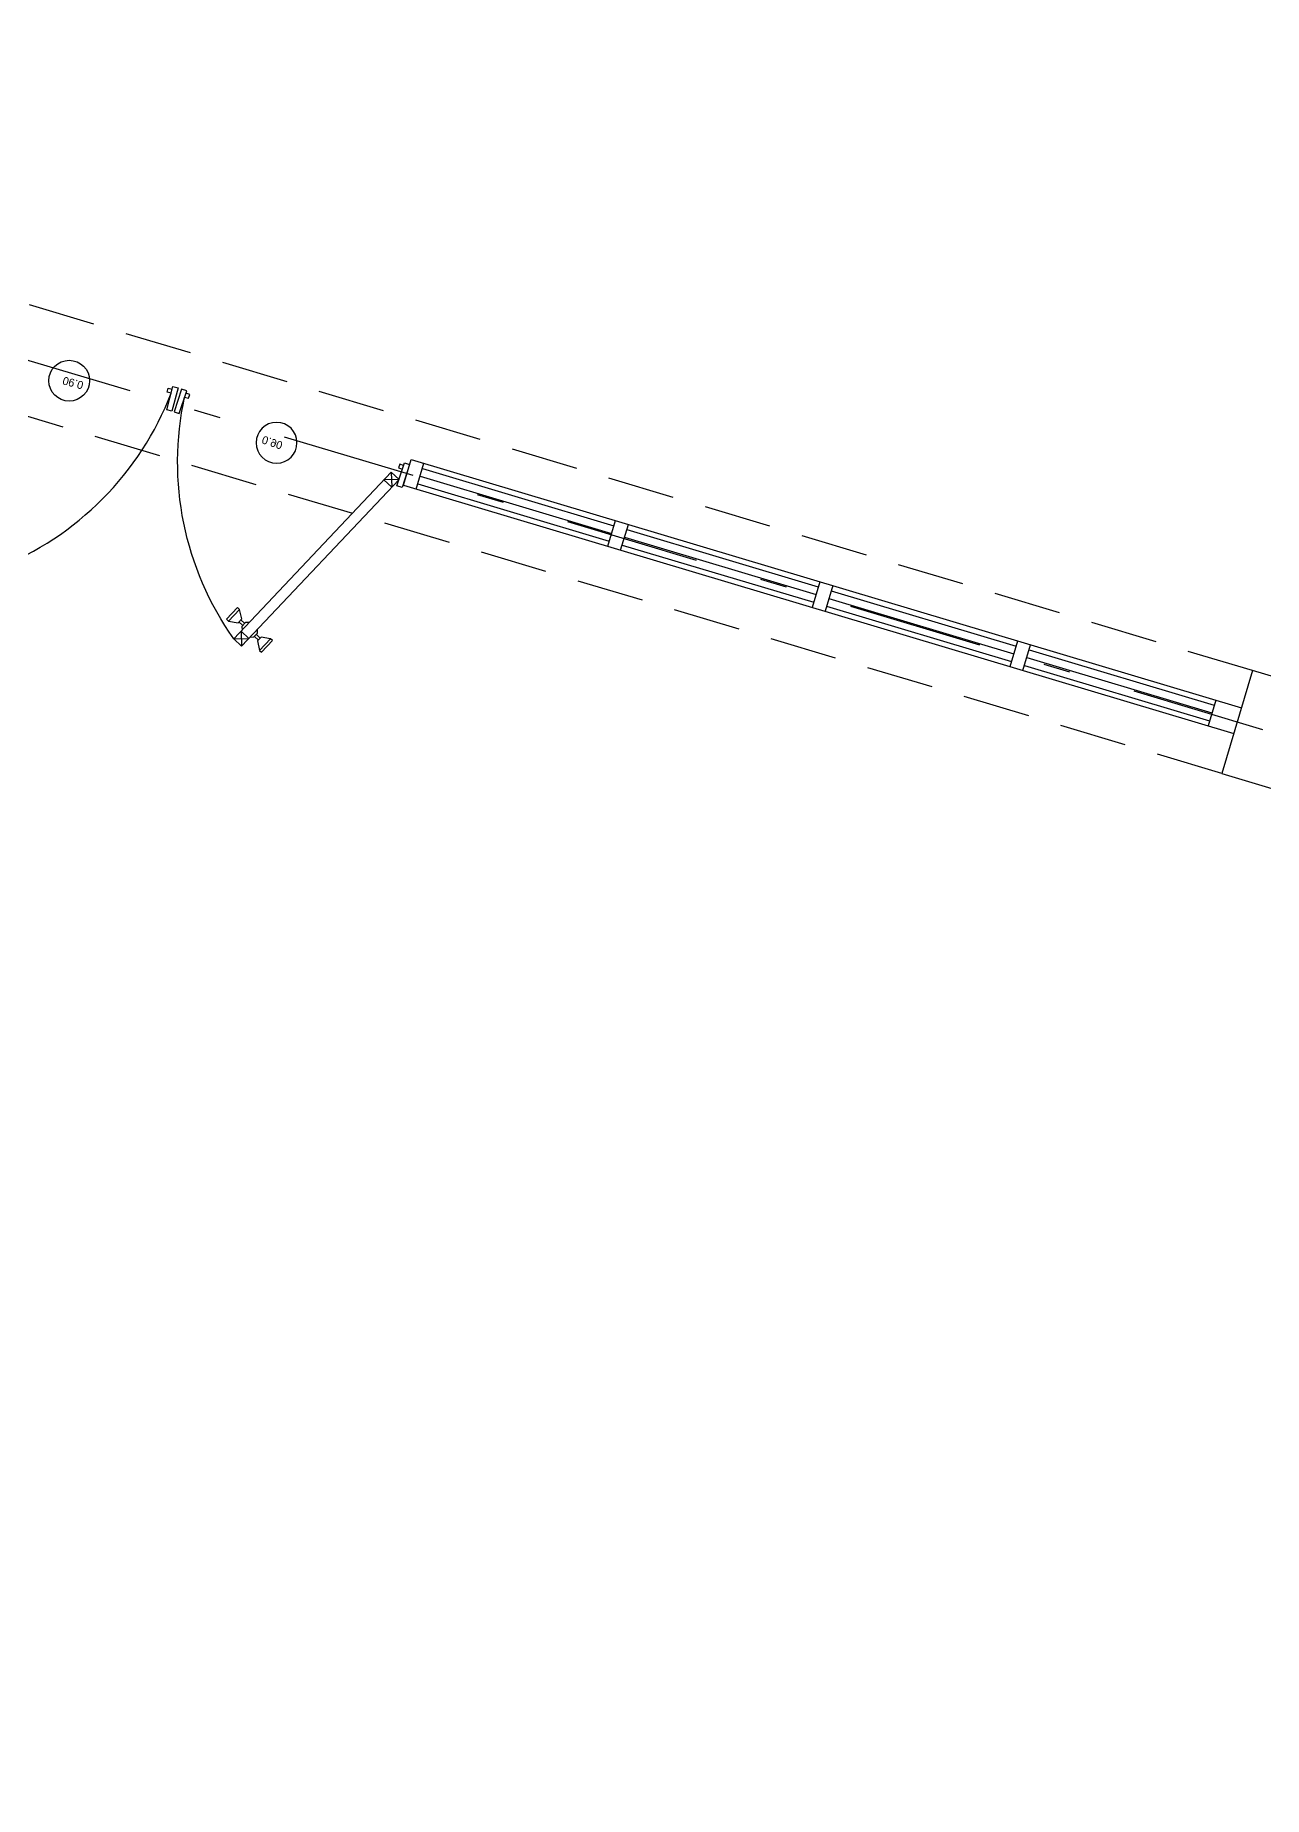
# Model space of a CAD drawing. Header units: millimetres. Extents: x 99 to 472, y 49 to 338.
# Drawn here: x 283.82 to 288.39, y 144.99 to 151.55 of the extents above; entities that cross this region are included whole.
import ezdxf

# ---------------------------------------------------------------- set-up
doc = ezdxf.new("R2010")
doc.units = ezdxf.units.MM
doc.linetypes.add('DASHDOT', pattern=[1, 0.5, -0.25, 0, -0.25])
doc.linetypes.add('HIDDEN', pattern=[0.375, 0.25, -0.125])
for name, color, linetype in [('BANQUETA', 4, 'Continuous'), ('EJE', 8, 'DASHDOT'), ('MURO', 5, 'Continuous'), ('TEXTOS_Y_COTAS', 7, 'Continuous')]:
    doc.layers.add(name, color=color, linetype=linetype)

# ---------------------------------------------------------------- blocks, each defined once
blk = doc.blocks.new('PUERTA90')
for p, q in [((0.087, 0.5829), (0.0508, 0.566)), ((0.1396, 0.5412), (0.1215, 0.5327)), ((0.1438, 0.5321), (0.1257, 0.5237)), ((0.1816, 0.5221), (0.1562, 0.5765)), ((0.0366, 0.4545), (0.0112, 0.5089)), ((0.049, 0.4989), (0.0671, 0.5074)), ((0.0532, 0.4899), (0.0713, 0.4983)), ((0.4336, -0.1603), (0.3973, -0.1772)), ((0.4505, -0.1965), (0.3973, -0.1772)), ((0.4142, -0.2134), (0.4336, -0.1603))]:
    blk.add_line(p, q)
blk.add_lwpolyline([(0.0508, 0.566, 0.210556), (-0.4095, -0.2365), (-0.3945, -0.2365), (-0.3945, -0.2515), (-0.4095, -0.2515)], format="xyb")
for points in [[(0.0508, 0.566), (0.1039, 0.5466), (0.0677, 0.5297), (0.087, 0.5829)], [(0.123, 0.5058), (0.1278, 0.5191), (0.1193, 0.5373), (0.1061, 0.5421)], [(0.0867, 0.4889), (0.0734, 0.4938), (0.065, 0.5119), (0.0698, 0.5252)], [(0.4505, -0.2515), (0.4355, -0.2515), (0.4355, -0.2365), (0.4505, -0.2365)]]:
    blk.add_lwpolyline(points)
for points in [[(0.4505, -0.1965), (0.087, 0.5829), (0.0508, 0.566), (0.4142, -0.2134)], [(0.1816, 0.5221), (0.1459, 0.5276), (0.1375, 0.5457), (0.1562, 0.5765), (0.1653, 0.5807), (0.1906, 0.5264)], [(0.0021, 0.5047), (0.0112, 0.5089), (0.0468, 0.5035), (0.0553, 0.4853), (0.0366, 0.4545), (0.0275, 0.4503)]]:
    blk.add_lwpolyline(points, close=True)
at = {"linetype": 'Continuous'}
for points in [[(-0.4295, -0.2615), (-0.4295, -0.1715), (-0.4095, -0.1715), (-0.4095, -0.2615)], [(0.4705, -0.2615), (0.4705, -0.1715), (0.4505, -0.1715), (0.4505, -0.2615)]]:
    blk.add_lwpolyline(points, close=True, dxfattribs=at)
at = {"layer": 'TEXTOS_Y_COTAS'}
blk.add_circle((-0.0284, -0.1824), 0.0765, dxfattribs=at)
at = {"layer": 'TEXTOS_Y_COTAS', "insert": (-0.0833, -0.1628), "char_height": 0.03, "width": 0.1975, "attachment_point": 1}
blk.add_mtext('\\fGraphite Light ATT|b0|i0|c162|p66;0.90', dxfattribs=at)

msp = doc.modelspace()

# ---------------------------------------------------------------- linework, layer by layer
at = {"color": 9, "linetype": 'HIDDEN'}
for p, q in [((288.34932, 149.18472, 134.99027), (280.44554, 151.54965, 119.76402)), ((288.23465, 148.80151, 134.99027), (280.33088, 151.16643, 119.76402))]:
    msp.add_line(p, q, dxfattribs=at)
at = {"layer": 'BANQUETA'}
for p, q in [((285.18958, 149.87497, 173.7081), (285.21824, 149.97078, 173.7081)), ((285.21824, 149.97078, 173.7081), (288.3079, 149.0463, 173.7081)), ((285.23748, 149.86064, 173.7081), (285.26615, 149.95644, 173.7081)), ((285.24321, 149.8798, 173.7081), (285.95575, 149.6666, 173.7081)), ((285.25181, 149.90854, 173.7081), (285.96435, 149.69534, 173.7081)), ((285.26041, 149.93728, 173.7081), (285.97295, 149.72408, 173.7081)), ((285.18958, 149.87497, 173.7081), (288.27924, 148.9505, 173.7081)), ((285.95002, 149.64744, 173.7081), (285.97868, 149.74324, 173.7081)), ((285.99792, 149.63311, 173.7081), (286.02659, 149.72891, 173.7081)), ((286.02085, 149.70975, 173.7081), (286.73339, 149.49655, 173.7081)), ((286.00365, 149.65227, 173.7081), (286.71619, 149.43906, 173.7081)), ((286.01225, 149.68101, 173.7081), (286.72479, 149.46781, 173.7081)), ((286.73912, 149.51571, 173.7081), (286.71046, 149.4199, 173.7081)), ((286.78702, 149.50137, 173.7081), (286.75836, 149.40557, 173.7081)), ((286.76409, 149.42473, 173.7081), (287.45268, 149.2187, 173.7081)), ((286.77269, 149.45347, 173.7081), (287.46128, 149.24744, 173.7081)), ((286.78129, 149.48221, 173.7081), (287.46988, 149.27618, 173.7081)), ((287.44694, 149.19954, 173.7081), (287.47561, 149.29534, 173.7081)), ((287.44694, 149.19954, 173.7081), (287.47561, 149.29534, 173.7081)), ((287.49485, 149.1852, 173.7081), (287.52351, 149.28101, 173.7081)), ((287.50918, 149.2331, 173.7081), (288.19777, 149.02707, 173.7081)), ((287.51778, 149.26185, 173.7081), (288.20637, 149.05581, 173.7081)), ((287.50058, 149.20436, 173.7081), (288.18917, 148.99833, 173.7081)), ((288.2121, 149.07497, 173.7081), (288.18343, 148.97917, 173.7081))]:
    msp.add_line(p, q, dxfattribs=at)
at = {"layer": 'EJE', "color": 8, "linetype": 'DASHDOT'}
msp.add_line((305.24917, 143.91927, 167.6575), (280.03921, 151.46247, 119.09168), dxfattribs=at)
at = {"layer": 'MURO', "color": 5, "linetype": 'Continuous'}
for p, q in [((288.34932, 149.18472, 206.37533), (288.23465, 148.80151, 206.37533)), ((288.92414, 149.01273, 136.09763), (288.34932, 149.18472, 206.37533)), ((288.23465, 148.80151, 206.37533), (288.80947, 148.62951, 206.37533))]:
    msp.add_line(p, q, dxfattribs=at)

# ---------------------------------------------------------------- block references
at = {"layer": 'BANQUETA'}
for p, xscale, yscale, zscale, rotation in [((283.87213, 150.09613, 173.7081), 0.9926146186208283, 0.9926146186208283, 0.9926146186208283, 165.0255503790887), ((284.68752, 149.85215, 173.7081), -0.9926146186208313, 0.9926146186208484, 0.9926146186208259, 161.6585248231102)]:
    msp.add_blockref('PUERTA90', p, dxfattribs=dict(at, xscale=xscale, yscale=yscale, zscale=zscale, rotation=rotation))

doc.saveas('drawing.dxf')
